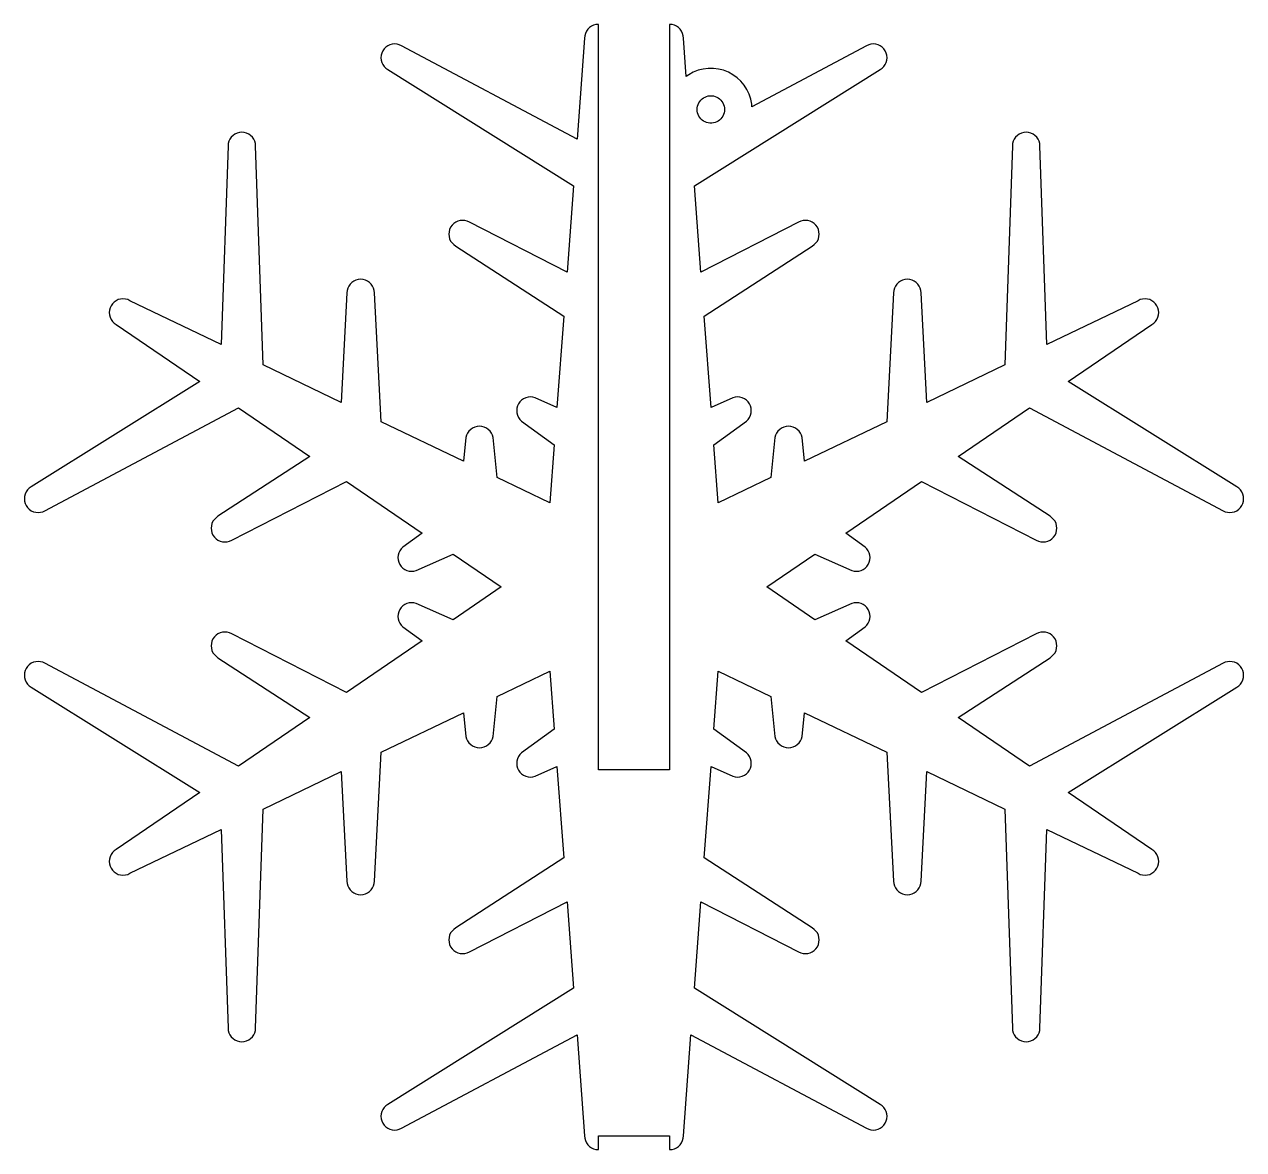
# Model space of a CAD drawing. Extents: x 5 to 95, y 28 to 290.
# Drawn here: x 5.9 to 94.8, y 208.4 to 290.4 of the extents above; entities that cross this region are included whole.
import ezdxf

# ---------------------------------------------------------------- set-up
doc = ezdxf.new("R2010")
doc.units = 0
doc.layers.get('0').update_dxf_attribs({"linetype": 'CONTINUOUS'})

msp = doc.modelspace()

# ---------------------------------------------------------------- linework, layer by layer
at = {"color": 7}
for points in [[(53.125514, 208.386481), (53.293874, 208.43158), (53.451856, 208.50528), (53.594646, 208.605279), (53.717904, 208.728481), (53.817884, 208.871279), (53.891544, 209.029279), (53.936674, 209.197681), (53.951858, 209.371281), (54.504155, 216.735179), (67.298014, 209.93388), (67.456016, 209.86018), (67.624415, 209.815079), (67.798016, 209.799867), (67.971616, 209.815093), (68.140016, 209.86018), (68.298015, 209.93388), (68.440814, 210.033781), (68.564015, 210.157081), (68.664015, 210.29988), (68.737714, 210.457879), (68.782816, 210.62618), (68.798028, 210.799879), (68.782802, 210.973479), (68.737714, 211.141879), (68.664015, 211.299881), (68.564015, 211.44268), (68.440814, 211.565881), (68.298015, 211.665881), (54.758604, 220.127679), (55.230324, 226.417481), (62.349315, 222.790979), (62.507314, 222.717279), (62.675615, 222.67218), (62.849314, 222.656969), (63.022915, 222.672192), (63.191314, 222.717279), (63.349316, 222.790979), (63.492115, 222.890979), (63.615316, 223.01418), (63.715316, 223.156979), (63.789015, 223.314981), (63.834114, 223.48338), (63.849326, 223.656981), (63.834103, 223.83068), (63.789015, 223.99898), (63.715316, 224.15698), (63.615316, 224.299781), (63.492115, 224.423079), (63.349316, 224.52298), (55.471994, 229.639581), (55.970116, 236.28128), (57.558556, 235.57448), (57.726924, 235.529381), (57.900584, 235.514169), (58.074224, 235.529392), (58.242595, 235.57448), (58.400586, 235.648081), (58.543354, 235.748081), (58.666626, 235.871381), (58.766594, 236.014179), (58.840266, 236.17208), (58.885384, 236.340479), (58.900596, 236.514181), (58.885373, 236.687779), (58.840266, 236.856181), (58.766594, 237.01418), (58.666626, 237.156979), (58.543354, 237.28018), (56.174186, 239.002281), (56.491996, 243.23961), (60.320535, 241.396169), (60.627314, 238.483381), (60.672416, 238.314979), (60.746115, 238.15698), (60.846115, 238.014181), (60.969316, 237.89098), (61.112115, 237.79098), (61.270114, 237.717281), (61.438516, 237.672179), (61.612114, 237.656967), (61.785816, 237.672193), (61.954114, 237.717281), (62.112116, 237.79098), (62.254915, 237.89098), (62.378215, 238.014181), (62.478116, 238.15698), (62.551815, 238.314979), (62.596914, 238.483381), (62.779015, 240.21239), (68.779915, 237.322979), (69.272415, 227.94268), (69.287627, 227.76908), (69.332715, 227.600681), (69.406316, 227.442679), (69.506315, 227.299981), (69.629615, 227.176681), (69.772414, 227.076679), (69.930315, 227.003081), (70.098714, 226.95788), (70.272416, 226.942668), (70.446014, 226.957891), (70.614416, 227.003081), (70.772415, 227.076679), (70.915214, 227.176681), (71.038415, 227.299981), (71.138415, 227.442679), (71.212115, 227.600681), (71.257214, 227.76908), (71.272425, 227.94268), (71.691215, 235.921179), (77.374214, 233.184879), (77.932616, 217.228481), (77.947828, 217.054781), (77.992915, 216.886379), (78.066615, 216.72838), (78.166615, 216.58568), (78.289816, 216.46238), (78.432615, 216.36238), (78.590614, 216.288779), (78.759016, 216.24368), (78.932614, 216.228384), (79.106316, 216.243677), (79.274616, 216.288779), (79.432616, 216.36238), (79.575414, 216.46238), (79.698715, 216.58568), (79.798714, 216.728479), (79.872315, 216.886379), (79.917414, 217.054781), (79.932626, 217.228481), (80.439415, 231.708879), (87.092914, 228.505279), (87.250916, 228.43158), (87.419214, 228.38648), (87.592916, 228.371269), (87.766514, 228.386492), (87.934916, 228.43158), (88.092915, 228.505279), (88.235714, 228.605279), (88.358915, 228.72848), (88.458915, 228.871279), (88.532614, 229.029281), (88.577716, 229.19768), (88.5929, 229.371281), (88.57773, 229.544881), (88.532614, 229.713281), (88.458915, 229.87128), (88.358915, 230.014079), (88.235714, 230.137379), (88.092915, 230.23728), (81.991714, 234.39758), (94.278814, 242.076691), (94.421514, 242.176671), (94.544814, 242.299929), (94.644814, 242.442711), (94.718516, 242.600699), (94.763615, 242.769061), (94.778827, 242.942721), (94.763604, 243.116369), (94.718516, 243.284729), (94.644814, 243.44272), (94.544814, 243.585499), (94.421514, 243.70876), (94.278814, 243.808731), (94.120815, 243.8824), (93.952416, 243.92751), (93.778815, 243.942722), (93.605116, 243.927535), (93.436714, 243.882419), (93.278816, 243.808731), (79.180916, 236.314179), (73.969716, 239.867571), (80.669816, 244.219551), (80.812615, 244.319519), (80.935816, 244.44278), (81.035816, 244.58557), (81.109515, 244.74355), (81.154614, 244.91191), (81.169826, 245.085569), (81.154603, 245.259221), (81.109515, 245.42758), (81.035816, 245.585571), (80.935816, 245.72835), (80.812615, 245.851611), (80.669816, 245.951599), (80.511814, 246.025259), (80.343415, 246.070381), (80.169814, 246.085565), (79.996115, 246.070387), (79.827814, 246.025259), (79.669815, 245.951599), (71.300015, 241.68795), (65.797314, 245.440159), (67.203616, 246.46239), (67.326916, 246.58564), (67.426815, 246.72843), (67.500514, 246.886401), (67.545616, 247.054781), (67.560828, 247.228429), (67.545602, 247.402069), (67.500514, 247.570451), (67.426815, 247.728431), (67.326916, 247.871199), (67.203616, 247.994479), (67.060815, 248.094459), (66.902815, 248.168119), (66.734515, 248.213229), (66.560816, 248.228441), (66.387215, 248.213246), (66.218816, 248.168111), (63.542816, 246.977401), (60.032124, 249.37128), (63.542816, 251.76516), (66.218816, 250.57445), (66.387215, 250.52932), (66.560816, 250.514136), (66.734515, 250.529343), (66.902815, 250.574439), (67.060815, 250.648099), (67.203616, 250.748079), (67.326916, 250.871359), (67.426815, 251.01413), (67.500514, 251.172109), (67.545616, 251.340489), (67.560828, 251.514129), (67.545602, 251.68778), (67.500514, 251.856159), (67.426815, 252.014131), (67.326916, 252.156921), (67.203616, 252.28017), (65.797314, 253.302399), (71.300015, 257.054611), (79.669815, 252.790961), (79.827814, 252.717301), (79.996115, 252.67218), (80.169814, 252.656996), (80.343415, 252.672174), (80.511814, 252.717301), (80.669816, 252.790961), (80.812615, 252.89095), (80.935816, 253.01421), (81.035816, 253.156989), (81.109515, 253.31498), (81.154614, 253.48334), (81.169826, 253.656991), (81.154603, 253.830651), (81.109515, 253.999011), (81.035816, 254.15699), (80.935816, 254.299781), (80.812615, 254.423041), (80.669816, 254.52301), (73.969716, 258.874992), (79.180916, 262.428382), (93.278816, 254.93383), (93.436714, 254.860141), (93.605116, 254.815039), (93.778815, 254.799828), (93.952416, 254.815051), (94.120815, 254.860161), (94.278814, 254.93383), (94.421514, 255.033801), (94.544814, 255.157059), (94.644814, 255.299841), (94.718516, 255.457829), (94.763615, 255.626191), (94.778827, 255.79984), (94.763604, 255.973499), (94.718516, 256.141859), (94.644814, 256.29985), (94.544814, 256.442629), (94.421514, 256.56589), (94.278814, 256.66587), (81.991714, 264.344981), (88.092915, 268.505281), (88.235714, 268.605182), (88.358915, 268.728482), (88.458915, 268.871281), (88.532614, 269.029281), (88.577716, 269.197681), (88.5929, 269.371281), (88.57773, 269.544881), (88.532614, 269.713281), (88.458915, 269.871281), (88.358915, 270.014081), (88.235714, 270.137281), (88.092915, 270.237281), (87.934916, 270.310981), (87.766514, 270.356081), (87.592916, 270.371282), (87.419214, 270.356081), (87.250916, 270.310981), (87.092914, 270.237281), (80.439415, 267.033681), (79.932615, 281.514081), (79.917403, 281.687781), (79.872315, 281.856181), (79.798714, 282.014081), (79.698715, 282.156881), (79.575414, 282.280181), (79.432616, 282.380181), (79.274616, 282.453781), (79.106316, 282.498881), (78.932614, 282.51418), (78.759016, 282.498882), (78.590614, 282.453781), (78.432615, 282.380181), (78.289816, 282.280181), (78.166615, 282.156881), (78.066615, 282.014181), (77.992915, 281.856181), (77.947816, 281.687781), (77.932605, 281.514081), (77.374214, 265.557681), (71.691215, 262.821382), (71.272414, 270.799881), (71.257202, 270.973481), (71.212115, 271.141881), (71.138415, 271.299881), (71.038415, 271.442581), (70.915214, 271.565881), (70.772415, 271.665881), (70.614416, 271.739481), (70.446014, 271.784681), (70.272416, 271.799882), (70.098714, 271.784681), (69.930315, 271.739481), (69.772414, 271.665881), (69.629615, 271.565881), (69.506315, 271.442581), (69.406316, 271.299881), (69.332715, 271.141881), (69.287616, 270.973481), (69.272404, 270.799881), (68.779915, 261.419581), (62.779015, 258.53017), (62.596914, 260.259182), (62.551815, 260.427581), (62.478116, 260.585581), (62.378215, 260.728382), (62.254915, 260.851581), (62.112116, 260.951581), (61.954114, 261.02528), (61.785816, 261.070382), (61.612114, 261.085594), (61.438516, 261.070368), (61.270114, 261.02528), (61.112115, 260.951581), (60.969316, 260.851581), (60.846115, 260.728382), (60.746115, 260.585581), (60.672416, 260.427581), (60.627314, 260.259182), (60.320535, 257.346389), (56.491996, 255.50295), (56.174205, 259.74028), (58.543376, 261.46238), (58.666634, 261.585582), (58.766614, 261.72838), (58.840285, 261.886382), (58.885404, 262.054782), (58.900588, 262.228382), (58.885413, 262.402081), (58.840285, 262.570481), (58.766614, 262.728381), (58.666634, 262.87118), (58.543376, 262.99448), (58.400594, 263.09448), (58.242606, 263.168081), (58.074244, 263.213182), (57.900595, 263.228394), (57.726936, 263.213168), (57.558576, 263.168081), (55.970136, 262.46128), (55.472005, 269.102981), (63.349316, 274.219581), (63.492115, 274.319481), (63.615316, 274.442781), (63.715316, 274.585581), (63.789015, 274.743581), (63.834114, 274.911881), (63.849326, 275.085581), (63.834103, 275.259181), (63.789015, 275.427581), (63.715316, 275.585581), (63.615316, 275.728381), (63.492115, 275.851581), (63.349316, 275.951581), (63.191314, 276.025281), (63.022915, 276.070381), (62.849314, 276.085582), (62.675615, 276.070381), (62.507314, 276.025281), (62.349315, 275.951581), (55.230344, 272.325081), (54.758615, 278.614881), (68.298015, 287.076681), (68.440814, 287.176681), (68.564114, 287.299881), (68.664015, 287.442681), (68.737714, 287.600681), (68.782816, 287.769081), (68.798028, 287.942681), (68.782802, 288.116381), (68.737714, 288.284681), (68.664015, 288.442681), (68.564114, 288.585481), (68.440814, 288.708781), (68.298015, 288.808681), (68.140016, 288.882381), (67.971715, 288.927481), (67.798016, 288.942681), (67.624415, 288.92748), (67.456016, 288.882381), (67.298014, 288.808681), (58.941524, 284.366381), (58.930122, 284.547281), (58.859555, 284.917381), (58.743125, 285.275681), (58.582715, 285.616481), (58.380856, 285.934581), (58.140716, 286.224881), (57.866066, 286.482781), (57.561274, 286.704281), (57.231136, 286.885781), (56.880856, 287.024481), (56.515934, 287.118081), (56.142176, 287.165381), (55.765435, 287.165381), (55.391674, 287.118081), (55.026755, 287.024481), (54.676475, 286.885781), (54.346334, 286.704281), (54.161955, 286.570281), (53.951886, 289.371281), (53.936674, 289.544881), (53.891564, 289.713281), (53.817895, 289.871281), (53.717924, 290.014081), (53.594655, 290.137281), (53.451864, 290.237281), (53.293896, 290.310981), (53.125525, 290.356081), (52.951885, 290.371282), (52.951885, 236.037979), (47.755745, 236.037979), (47.755745, 290.371281), (47.582105, 290.356081), (47.413734, 290.310981), (47.255766, 290.237281), (47.112976, 290.137281), (46.989704, 290.014081), (46.889735, 289.871281), (46.816064, 289.713281), (46.770945, 289.544881), (46.755733, 289.371281), (46.203455, 282.007381), (33.409616, 288.808681), (33.251614, 288.882381), (33.083215, 288.927481), (32.909614, 288.942681), (32.735915, 288.92748), (32.567615, 288.882381), (32.409615, 288.808681), (32.266814, 288.708781), (32.143514, 288.585481), (32.043616, 288.442681), (31.969916, 288.284681), (31.924814, 288.116381), (31.909602, 287.942681), (31.924825, 287.769081), (31.969916, 287.600681), (32.043616, 287.442681), (32.143514, 287.299881), (32.266814, 287.176681), (32.409615, 287.076681), (45.949015, 278.614881), (45.477286, 272.325081), (38.358315, 275.951581), (38.200316, 276.025281), (38.032015, 276.070381), (37.858316, 276.085582), (37.684716, 276.070381), (37.516314, 276.025281), (37.358314, 275.951581), (37.215516, 275.851581), (37.092314, 275.728381), (36.992314, 275.585581), (36.918615, 275.427581), (36.873516, 275.259181), (36.858304, 275.085581), (36.873527, 274.911881), (36.918615, 274.743581), (36.992314, 274.585581), (37.092314, 274.442781), (37.215516, 274.319481), (37.358314, 274.219581), (45.235625, 269.102981), (44.737494, 262.46128), (43.149054, 263.168081), (42.980695, 263.213182), (42.807035, 263.228394), (42.633386, 263.213168), (42.465024, 263.168081), (42.307036, 263.09448), (42.164254, 262.99448), (42.040996, 262.87118), (41.941016, 262.728381), (41.867345, 262.570481), (41.822226, 262.402081), (41.807043, 262.228382), (41.822218, 262.054782), (41.867345, 261.886382), (41.941016, 261.72838), (42.040996, 261.585582), (42.164254, 261.46238), (44.533425, 259.74028), (44.215634, 255.50295), (40.387095, 257.346389), (40.080314, 260.259182), (40.035215, 260.427581), (39.961515, 260.585581), (39.861515, 260.728382), (39.738314, 260.851581), (39.595515, 260.951581), (39.437516, 261.02528), (39.269114, 261.070382), (39.095516, 261.085594), (38.921814, 261.070368), (38.753514, 261.02528), (38.595514, 260.951581), (38.452716, 260.851581), (38.329416, 260.728382), (38.229515, 260.585581), (38.155815, 260.427581), (38.110716, 260.259182), (37.928615, 258.53017), (31.927715, 261.419581), (31.435215, 270.799881), (31.420003, 270.973481), (31.374915, 271.141881), (31.301315, 271.299881), (31.201315, 271.442581), (31.078015, 271.565881), (30.935216, 271.665881), (30.777315, 271.739481), (30.608916, 271.784681), (30.435217, 271.799882), (30.261616, 271.784681), (30.093217, 271.739481), (29.935215, 271.665881), (29.792416, 271.565881), (29.669215, 271.442581), (29.569215, 271.299881), (29.495516, 271.141881), (29.450417, 270.973481), (29.435205, 270.799881), (29.016415, 262.821382), (23.333416, 265.557681), (22.775016, 281.514081), (22.759816, 281.687781), (22.714716, 281.856181), (22.641016, 282.014181), (22.541016, 282.156881), (22.417816, 282.280181), (22.275016, 282.380181), (22.117016, 282.453781), (21.948616, 282.498881), (21.775016, 282.51418), (21.601316, 282.498882), (21.433016, 282.453781), (21.275016, 282.380181), (21.132216, 282.280181), (21.008916, 282.156881), (20.908916, 282.014081), (20.835316, 281.856181), (20.790216, 281.687781), (20.775016, 281.514081), (20.268216, 267.033681), (13.614716, 270.237281), (13.456716, 270.310981), (13.288416, 270.356081), (13.114716, 270.371282), (12.941116, 270.356081), (12.772716, 270.310981), (12.614716, 270.237281), (12.471916, 270.137281), (12.348716, 270.014081), (12.248716, 269.871281), (12.175016, 269.713281), (12.129916, 269.544881), (12.114716, 269.371281), (12.129917, 269.197681), (12.175016, 269.029281), (12.248716, 268.871281), (12.348716, 268.728482), (12.471916, 268.605182), (12.614716, 268.505281), (18.715916, 264.344981), (6.428816, 256.66587), (6.286116, 256.56589), (6.162816, 256.442629), (6.062816, 256.29985), (5.989116, 256.141859), (5.944016, 255.973499), (5.928816, 255.79984), (5.944017, 255.626191), (5.989116, 255.457829), (6.062816, 255.299841), (6.162816, 255.157059), (6.286116, 255.033801), (6.428816, 254.93383), (6.586816, 254.860161), (6.755216, 254.815051), (6.928816, 254.799839), (7.102516, 254.815051), (7.270916, 254.860141), (7.428816, 254.93383), (21.526716, 262.428382), (26.737916, 258.874992), (20.037816, 254.52301), (19.895016, 254.423041), (19.771816, 254.299781), (19.671816, 254.15699), (19.598116, 253.999011), (19.553016, 253.830651), (19.537816, 253.656991), (19.553017, 253.48334), (19.598116, 253.31498), (19.671816, 253.156989), (19.771816, 253.01421), (19.895016, 252.89095), (20.037816, 252.790961), (20.195816, 252.717301), (20.364216, 252.67218), (20.537816, 252.656996), (20.711516, 252.672174), (20.879816, 252.717301), (21.037816, 252.790961), (29.407618, 257.054611), (34.910316, 253.302399), (33.504014, 252.28017), (33.380714, 252.156921), (33.280816, 252.014131), (33.207116, 251.856159), (33.162014, 251.68778), (33.146802, 251.514129), (33.162026, 251.340489), (33.207116, 251.172109), (33.280816, 251.01413), (33.380714, 250.871359), (33.504014, 250.748079), (33.646816, 250.648099), (33.804815, 250.574439), (33.973115, 250.529331), (34.146815, 250.514119), (34.320415, 250.529314), (34.488814, 250.57445), (37.164814, 251.76516), (40.675506, 249.37128), (37.164814, 246.977401), (34.488814, 248.168111), (34.320415, 248.213241), (34.146815, 248.228424), (33.973115, 248.213218), (33.804815, 248.168119), (33.646816, 248.094459), (33.504014, 247.994479), (33.380714, 247.871199), (33.280816, 247.728431), (33.207116, 247.570451), (33.162014, 247.402069), (33.146802, 247.228429), (33.162026, 247.054781), (33.207116, 246.886401), (33.280816, 246.72843), (33.380714, 246.58564), (33.504014, 246.46239), (34.910316, 245.440159), (29.407618, 241.68795), (21.037816, 245.951599), (20.879816, 246.025259), (20.711516, 246.070381), (20.537816, 246.085565), (20.364216, 246.070387), (20.195816, 246.025259), (20.037816, 245.951599), (19.895016, 245.851611), (19.771816, 245.72835), (19.671816, 245.585571), (19.598116, 245.42758), (19.553016, 245.259221), (19.537816, 245.085569), (19.553017, 244.91191), (19.598116, 244.74355), (19.671816, 244.58557), (19.771816, 244.44278), (19.895016, 244.319519), (20.037816, 244.219551), (26.737916, 239.867571), (21.526716, 236.314179), (7.428816, 243.808731), (7.270916, 243.882419), (7.102516, 243.927521), (6.928816, 243.942705), (6.755216, 243.927507), (6.586816, 243.8824), (6.428816, 243.808731), (6.286116, 243.70876), (6.162816, 243.585499), (6.062816, 243.44272), (5.989116, 243.284729), (5.944016, 243.116369), (5.928816, 242.942721), (5.944017, 242.769061), (5.989116, 242.600699), (6.062816, 242.442711), (6.162816, 242.299929), (6.286116, 242.176671), (6.428816, 242.076691), (18.715916, 234.39758), (12.614716, 230.23728), (12.471916, 230.137379), (12.348716, 230.014079), (12.248716, 229.87128), (12.175016, 229.713281), (12.129916, 229.544881), (12.114716, 229.371281), (12.129917, 229.19768), (12.175016, 229.029281), (12.248716, 228.871279), (12.348716, 228.72848), (12.471916, 228.605279), (12.614716, 228.505279), (12.772716, 228.43158), (12.941116, 228.38648), (13.114716, 228.371269), (13.288416, 228.386492), (13.456716, 228.43158), (13.614716, 228.505279), (20.268216, 231.708879), (20.775016, 217.228481), (20.790217, 217.054781), (20.835316, 216.886379), (20.908916, 216.728479), (21.008916, 216.58568), (21.132216, 216.46238), (21.275016, 216.36238), (21.433016, 216.288779), (21.601316, 216.24368), (21.775016, 216.228384), (21.948616, 216.243677), (22.117016, 216.288779), (22.275016, 216.36238), (22.417816, 216.46238), (22.541016, 216.58568), (22.641016, 216.72838), (22.714716, 216.886379), (22.759816, 217.054781), (22.775017, 217.228481), (23.333416, 233.184879), (29.016415, 235.921179), (29.435216, 227.94268), (29.450428, 227.76908), (29.495516, 227.600681), (29.569215, 227.442679), (29.669215, 227.299981), (29.792416, 227.176681), (29.935215, 227.076679), (30.093217, 227.003081), (30.261616, 226.95788), (30.435217, 226.942668), (30.608916, 226.957891), (30.777315, 227.003081), (30.935216, 227.076679), (31.078015, 227.176681), (31.201315, 227.299981), (31.301315, 227.442679), (31.374915, 227.600681), (31.420014, 227.76908), (31.435226, 227.94268), (31.927715, 237.322979), (37.928615, 240.21239), (38.110716, 238.483381), (38.155815, 238.314979), (38.229515, 238.15698), (38.329416, 238.014181), (38.452716, 237.89098), (38.595514, 237.79098), (38.753514, 237.717281), (38.921814, 237.672179), (39.095516, 237.656967), (39.269114, 237.672193), (39.437516, 237.717281), (39.595515, 237.79098), (39.738314, 237.89098), (39.861515, 238.014181), (39.961515, 238.15698), (40.035215, 238.314979), (40.080314, 238.483381), (40.387095, 241.396169), (44.215634, 243.23961), (44.533445, 239.002281), (42.164274, 237.28018), (42.041005, 237.156979), (41.941036, 237.01418), (41.867365, 236.856181), (41.822246, 236.687779), (41.807034, 236.514181), (41.822257, 236.340479), (41.867365, 236.17208), (41.941036, 236.014179), (42.041005, 235.871381), (42.164274, 235.748081), (42.307044, 235.648081), (42.465035, 235.57448), (42.633406, 235.529381), (42.807046, 235.514169), (42.980706, 235.529392), (43.149074, 235.57448), (44.737514, 236.28128), (45.235636, 229.639581), (37.358314, 224.52298), (37.215516, 224.423079), (37.092314, 224.299781), (36.992314, 224.15698), (36.918615, 223.99898), (36.873516, 223.83068), (36.858304, 223.656981), (36.873527, 223.48338), (36.918615, 223.314981), (36.992314, 223.156979), (37.092314, 223.01418), (37.215516, 222.890979), (37.358314, 222.790979), (37.516314, 222.717279), (37.684716, 222.67218), (37.858316, 222.656969), (38.032015, 222.672192), (38.200316, 222.717279), (38.358315, 222.790979), (45.477306, 226.417481), (45.949026, 220.127679), (32.409615, 211.665881), (32.266814, 211.565881), (32.143615, 211.44268), (32.043616, 211.299881), (31.969916, 211.141879), (31.924814, 210.973479), (31.909602, 210.799879), (31.924825, 210.62618), (31.969916, 210.457879), (32.043616, 210.29988), (32.143615, 210.157081), (32.266814, 210.033781), (32.409615, 209.93388), (32.567615, 209.86018), (32.736014, 209.815079), (32.909614, 209.799867), (33.083215, 209.815093), (33.251614, 209.86018), (33.409616, 209.93388), (46.203475, 216.735179), (46.755764, 209.371281), (46.770948, 209.197681), (46.816086, 209.029279), (46.889746, 208.871279), (46.989726, 208.728481), (47.112984, 208.605279), (47.255774, 208.50528), (47.413754, 208.43158), (47.582116, 208.386481), (47.755745, 208.371269), (47.755745, 209.371281), (52.951885, 209.371281), (52.951885, 208.37128), (53.125514, 208.386492)], [(55.891015, 283.173281), (55.766425, 283.188981), (55.644804, 283.220181), (55.528035, 283.266481), (55.417994, 283.326981), (55.316385, 283.400781), (55.224844, 283.486681), (55.144805, 283.583481), (55.077504, 283.689481), (55.024045, 283.803181), (54.985226, 283.922581), (54.961688, 284.045981), (54.953792, 284.171281), (54.961708, 284.296581), (54.985231, 284.419981), (55.024045, 284.539381), (55.077504, 284.652981), (55.144805, 284.759081), (55.224844, 284.855781), (55.316385, 284.941781), (55.417994, 285.015581), (55.528035, 285.076081), (55.644804, 285.122281), (55.766425, 285.153581), (55.891015, 285.169281), (56.016596, 285.169281), (56.141185, 285.153581), (56.262815, 285.122281), (56.379576, 285.076081), (56.489614, 285.015581), (56.591225, 284.941781), (56.682764, 284.855781), (56.762814, 284.759081), (56.830104, 284.652981), (56.883565, 284.539381), (56.922385, 284.419981), (56.945922, 284.296581), (56.953816, 284.171281), (56.945903, 284.045981), (56.922376, 283.922581), (56.883565, 283.803181), (56.830104, 283.689481), (56.762814, 283.583481), (56.682764, 283.486681), (56.591225, 283.400781), (56.489614, 283.326981), (56.379576, 283.266481), (56.262815, 283.220181), (56.141185, 283.188981), (56.016596, 283.173281), (55.891015, 283.173281)]]:
    msp.add_lwpolyline(points, dxfattribs=at)

doc.saveas('drawing.dxf')
